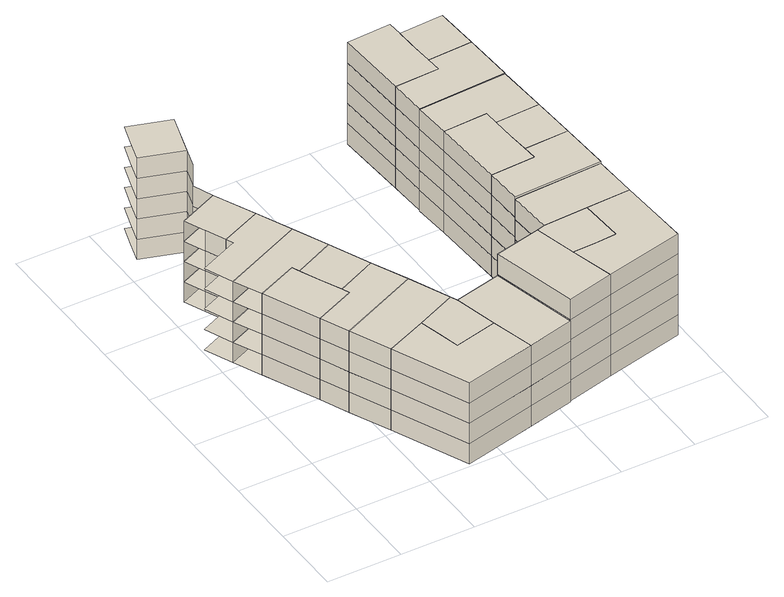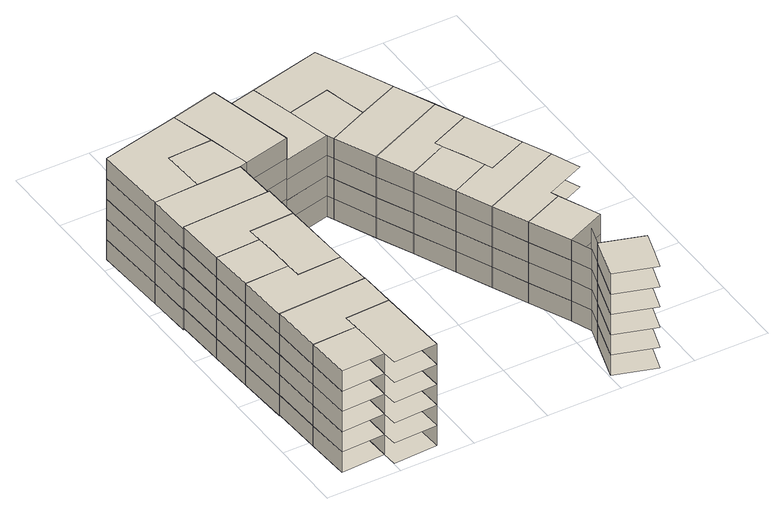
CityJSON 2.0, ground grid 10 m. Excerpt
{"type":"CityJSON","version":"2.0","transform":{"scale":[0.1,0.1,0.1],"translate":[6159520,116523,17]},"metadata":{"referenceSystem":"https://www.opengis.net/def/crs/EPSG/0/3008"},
"CityObjects":{
"building1":{"type":"Building","attributes":{"class":"planned building"},"geometry":[{"type":"MultiSurface","lod":"1","boundaries":[[[0,1,2,3]],[[1,4,5,2]],[[4,6,7,5]],[[6,8,9,7]],[[3,2,10,11]],[[2,5,12,10]],[[5,7,13,12]],[[7,9,14,13]],[[11,10,15,16]],[[10,12,17,15]],[[12,13,18,17]],[[13,14,19,18]],[[20,21,1,0]],[[21,22,4,1]],[[22,23,6,4]],[[23,24,8,6]],[[16,15,25,26]],[[15,17,27,25]],[[17,18,28,27]],[[18,19,29,28]],[[30,31,2,3]],[[31,32,5,2]],[[32,33,7,5]],[[33,34,9,7]],[[35,36,37,38]],[[36,39,40,37]],[[39,41,42,40]],[[41,43,44,42]],[[45,46,47,48]],[[46,49,50,47]],[[49,51,52,50]],[[53,48,45,54]],[[55,56,15,16]],[[56,57,17,15]],[[57,58,18,17]],[[58,59,19,18]],[[60,61,45,54]],[[61,62,46,45]],[[62,63,49,46]],[[63,64,51,49]],[[31,2,1,21,65,66,67]],[[32,5,4,22,68,69,70]],[[33,7,6,23,71,72,73]],[[34,9,8,24,74,75,76]],[[77,78,20,0,3,30,79]],[[54,60,80,38,35,81]],[[36,37,82,61,45,83]],[[39,40,84,62,46,85]],[[41,42,86,63,49,87]],[[43,44,88,64,51,89]],[[78,65,21,20]],[[65,68,22,21]],[[68,71,23,22]],[[71,74,24,23]],[[77,66,65,78]],[[66,69,68,65]],[[69,72,71,68]],[[72,75,74,71]],[[90,91,10,11]],[[91,92,12,10]],[[92,93,13,12]],[[93,94,14,13]],[[95,96,97,98]],[[96,99,100,97]],[[99,101,102,100]],[[101,103,104,102]],[[79,67,66,77]],[[67,70,69,66]],[[70,73,72,69]],[[73,76,75,72]],[[35,38,0,20,78,105]],[[65,21,1,37,36,106]],[[68,22,4,40,39,107]],[[71,23,6,42,41,108]],[[74,24,8,44,43,109]],[[30,31,67,79]],[[31,32,70,67]],[[32,33,73,70]],[[33,34,76,73]],[[81,83,45,54]],[[83,85,46,45]],[[85,87,49,46]],[[87,89,51,49]],[[98,53,54,81,95]],[[83,45,48,97,96]],[[85,46,47,100,99]],[[87,49,50,102,101]],[[89,51,52,104,103]],[[79,30,3,11,90,110]],[[91,10,2,31,67,111]],[[92,12,5,32,70,112]],[[93,13,7,33,73,113]],[[94,14,9,34,76,114]],[[115,90,11,16,55]],[[15,10,91,116,56]],[[17,12,92,117,57]],[[18,13,93,118,58]],[[19,14,94,119,59]],[[120,121,122,123]],[[121,124,125,122]],[[124,126,127,125]],[[126,128,129,127]],[[130,131,132,133]],[[131,134,135,132]],[[134,136,137,135]],[[136,138,139,137]],[[138,140,141,139]],[[55,56,121,120]],[[56,57,124,121]],[[57,58,126,124]],[[58,59,128,126]],[[105,106,65,78]],[[106,107,68,65]],[[107,108,71,68]],[[108,109,74,71]],[[123,120,55,16,26,142,143]],[[144,25,15,56,121,122,145]],[[146,27,17,57,124,125,147]],[[148,28,18,58,126,127,149]],[[150,29,19,59,128,129,151]],[[110,111,67,79]],[[111,112,70,67]],[[112,113,73,70]],[[113,114,76,73]],[[78,77,79,110,105]],[[111,67,66,65,106]],[[112,70,69,68,107]],[[113,73,72,71,108]],[[114,76,75,74,109]],[[26,25,144,142]],[[25,27,146,144]],[[27,28,148,146]],[[28,29,150,148]],[[95,96,152,153]],[[96,99,154,152]],[[99,101,155,154]],[[101,103,156,155]],[[81,83,96,95]],[[83,85,99,96]],[[85,87,101,99]],[[87,89,103,101]],[[143,145,122,123]],[[145,147,125,122]],[[147,149,127,125]],[[149,151,129,127]],[[157,158,131,130]],[[158,159,134,131]],[[159,160,136,134]],[[160,161,138,136]],[[161,162,140,138]],[[163,164,133,130,165]],[[166,167,132,131,168]],[[169,170,135,134,171]],[[172,173,137,136,174]],[[175,176,139,138,177]],[[140,141,178,179,180]],[[115,116,56,55]],[[116,117,57,56]],[[117,118,58,57]],[[118,119,59,58]],[[35,36,83,81]],[[36,39,85,83]],[[39,41,87,85]],[[41,43,89,87]],[[105,106,36,35]],[[106,107,39,36]],[[107,108,41,39]],[[108,109,43,41]],[[145,122,121,56,116,181]],[[147,125,124,57,117,182]],[[149,127,126,58,118,183]],[[151,129,128,59,119,184]],[[115,55,120,123,143,185]],[[110,111,106,105]],[[111,112,107,106]],[[112,113,108,107]],[[113,114,109,108]],[[90,91,111,110]],[[91,92,112,111]],[[92,93,113,112]],[[93,94,114,113]],[[130,131,168,165]],[[131,134,171,168]],[[134,136,174,171]],[[136,138,177,174]],[[138,140,180,177]],[[115,116,91,90]],[[116,117,92,91]],[[117,118,93,92]],[[118,119,94,93]],[[143,145,144,142]],[[145,147,146,144]],[[147,149,148,146]],[[149,151,150,148]],[[185,181,145,143]],[[181,182,147,145]],[[182,183,149,147]],[[183,184,151,149]],[[185,181,116,115]],[[181,182,117,116]],[[182,183,118,117]],[[183,184,119,118]],[[143,142,186,187,185]],[[188,189,144,145,181]],[[190,191,146,147,182]],[[192,193,148,149,183]],[[194,195,150,151,184]],[[187,188,181,185]],[[188,190,182,181]],[[190,192,183,182]],[[192,194,184,183]],[[142,144,189,186]],[[144,146,191,189]],[[146,148,193,191]],[[148,150,195,193]],[[196,197,198,199]],[[197,200,201,198]],[[200,202,203,201]],[[202,204,205,203]],[[204,206,207,205]],[[186,189,188,187]],[[189,191,190,188]],[[191,193,192,190]],[[193,195,194,192]],[[208,209,197,196]],[[209,210,200,197]],[[210,211,202,200]],[[211,212,204,202]],[[212,213,206,204]],[[199,198,214,215]],[[198,201,216,214]],[[201,203,217,216]],[[203,205,218,217]],[[205,207,219,218]],[[208,196,199,215,220]],[[209,197,198,214,221]],[[210,200,201,216,222]],[[211,202,203,217,223]],[[212,204,205,218,224]],[[219,207,206,213,225]],[[220,221,214,215]],[[221,222,216,214]],[[222,223,217,216]],[[223,224,218,217]],[[224,225,219,218]],[[208,209,221,220]],[[209,210,222,221]],[[210,211,223,222]],[[211,212,224,223]],[[212,213,225,224]],[[226,227,209,208]],[[227,228,210,209]],[[228,229,211,210]],[[229,230,212,211]],[[230,231,213,212]],[[232,233,221,220]],[[233,234,222,221]],[[234,235,223,222]],[[235,236,224,223]],[[236,237,225,224]],[[238,239,227,226]],[[239,240,228,227]],[[240,241,229,228]],[[241,242,230,229]],[[242,243,231,230]],[[208,220,232,244,245,226]],[[209,221,233,246,247,227]],[[210,222,234,248,249,228]],[[211,223,235,250,251,229]],[[212,224,236,252,253,230]],[[254,255,237,225,213,231]],[[256,257,258,259]],[[257,260,261,258]],[[260,262,263,261]],[[262,264,265,263]],[[264,266,267,265]],[[245,247,227,226]],[[247,249,228,227]],[[249,251,229,228]],[[251,253,230,229]],[[253,254,231,230]],[[244,246,233,232]],[[246,248,234,233]],[[248,250,235,234]],[[250,252,236,235]],[[252,255,237,236]],[[268,269,257,256]],[[269,270,260,257]],[[270,271,262,260]],[[271,272,264,262]],[[272,273,266,264]],[[244,232,220,215,274,275,245]],[[246,233,221,214,276,277,247]],[[248,234,222,216,278,279,249]],[[250,235,223,217,280,281,251]],[[252,236,224,218,282,283,253]],[[284,285,219,225,237,255,254]],[[215,214,276,274]],[[214,216,278,276]],[[216,217,280,278]],[[217,218,282,280]],[[218,219,285,282]],[[286,287,257,256]],[[287,288,260,257]],[[288,289,262,260]],[[289,290,264,262]],[[290,291,266,264]],[[245,247,246,244]],[[247,249,248,246]],[[249,251,250,248]],[[251,253,252,250]],[[253,254,255,252]],[[239,292,277,247,227]],[[240,293,279,249,228]],[[241,294,281,251,229]],[[242,295,283,253,230]],[[243,296,284,254,231]],[[245,275,297,238,226]],[[298,299,269,268]],[[299,300,270,269]],[[300,301,271,270]],[[301,302,272,271]],[[302,303,273,272]],[[297,292,239,238]],[[292,293,240,239]],[[293,294,241,240]],[[294,295,242,241]],[[295,296,243,242]],[[304,305,306,307]],[[305,308,309,306]],[[308,310,311,309]],[[310,312,313,311]],[[312,314,315,313]],[[316,317,269,268]],[[317,318,270,269]],[[318,319,271,270]],[[319,320,272,271]],[[320,321,273,272]],[[287,257,269,317,322,323,324]],[[288,260,270,318,325,326,327]],[[289,262,271,319,328,329,330]],[[290,264,272,320,331,332,333]],[[291,266,273,321,334,335,336]],[[337,338,316,268,256,286,339]],[[275,277,247,245]],[[277,279,249,247]],[[279,281,251,249]],[[281,283,253,251]],[[283,284,254,253]],[[340,341,305,304]],[[341,342,308,305]],[[342,343,310,308]],[[343,344,312,310]],[[344,345,314,312]],[[259,258,346,347]],[[258,261,348,346]],[[261,263,349,348]],[[263,265,350,349]],[[265,267,351,350]],[[339,324,287,286]],[[324,327,288,287]],[[327,330,289,288]],[[330,333,290,289]],[[333,336,291,290]],[[339,286,256,259,347,352]],[[324,287,257,258,346,353]],[[327,288,260,261,348,354]],[[330,289,262,263,349,355]],[[333,290,264,265,350,356]],[[351,267,266,291,336,357]],[[337,323,324,339]],[[323,326,327,324]],[[326,329,330,327]],[[329,332,333,330]],[[332,335,336,333]],[[358,359,305,304]],[[359,360,308,305]],[[360,361,310,308]],[[361,362,312,310]],[[362,363,314,312]],[[338,322,323,337]],[[322,325,326,323]],[[325,328,329,326]],[[328,331,332,329]],[[331,334,335,332]],[[316,317,322,338]],[[317,318,325,322]],[[318,319,328,325]],[[319,320,331,328]],[[320,321,334,331]],[[274,276,277,275]],[[276,278,279,277]],[[278,280,281,279]],[[280,282,283,281]],[[282,285,284,283]],[[364,365,299,298]],[[365,366,300,299]],[[366,367,301,300]],[[367,368,302,301]],[[368,369,303,302]],[[352,353,324,339]],[[353,354,327,324]],[[354,355,330,327]],[[355,356,333,330]],[[356,357,336,333]],[[364,298,268,316,338,370]],[[322,317,269,299,365,371]],[[325,318,270,300,366,372]],[[328,319,271,301,367,373]],[[331,320,272,302,368,374]],[[334,321,273,303,369,375]],[[275,277,292,297]],[[277,279,293,292]],[[279,281,294,293]],[[281,283,295,294]],[[283,284,296,295]],[[338,337,339,352,370]],[[353,324,323,322,371]],[[354,327,326,325,372]],[[355,330,329,328,373]],[[356,333,332,331,374]],[[357,336,335,334,375]],[[370,371,322,338]],[[371,372,325,322]],[[372,373,328,325]],[[373,374,331,328]],[[374,375,334,331]],[[376,377,378,340,304,358,379]],[[359,305,341,380,381,382,383]],[[360,308,342,384,385,386,387]],[[361,310,343,388,389,390,391]],[[362,312,344,392,393,394,395]],[[363,314,345,396,397,398,399]],[[307,306,400,401]],[[306,309,402,400]],[[309,311,403,402]],[[311,313,404,403]],[[313,315,405,404]],[[379,383,359,358]],[[383,387,360,359]],[[387,391,361,360]],[[391,395,362,361]],[[395,399,363,362]],[[379,358,304,307,401,406]],[[400,306,305,359,383,407]],[[402,309,308,360,387,408]],[[403,311,310,361,391,409]],[[404,313,312,362,395,410]],[[405,315,314,363,399,411]],[[376,382,383,379]],[[382,386,387,383]],[[386,390,391,387]],[[390,394,395,391]],[[394,398,399,395]],[[347,346,353,352]],[[346,348,354,353]],[[348,349,355,354]],[[349,350,356,355]],[[350,351,357,356]],[[377,381,382,376]],[[381,385,386,382]],[[385,389,390,386]],[[389,393,394,390]],[[393,397,398,394]],[[352,353,371,370]],[[353,354,372,371]],[[354,355,373,372]],[[355,356,374,373]],[[356,357,375,374]],[[406,407,383,379]],[[407,408,387,383]],[[408,409,391,387]],[[409,410,395,391]],[[410,411,399,395]],[[370,371,365,364]],[[371,372,366,365]],[[372,373,367,366]],[[373,374,368,367]],[[374,375,369,368]],[[377,376,379,406,412]],[[407,383,382,381,413]],[[408,387,386,385,414]],[[409,391,390,389,415]],[[410,395,394,393,416]],[[411,399,398,397,417]],[[401,400,407,406]],[[400,402,408,407]],[[402,403,409,408]],[[403,404,410,409]],[[404,405,411,410]],[[406,407,413,412]],[[407,408,414,413]],[[408,409,415,414]],[[409,410,416,415]],[[410,411,417,416]]]}]}
},
"vertices":[
[37,273,10],[37,273,40],[70,198,40],[70,198,10],[37,273,70],[70,198,70],[37,273,100],[70,198,100],[37,273,130],[70,198,130],[87,160,40],[87,160,10],[87,160,70],[87,160,100],[87,160,130],[111,106,40],[111,106,10],[111,106,70],[111,106,100],[111,106,130],[92,297,10],[92,297,40],[92,297,70],[92,297,100],[92,297,130],[156,4,40],[156,4,10],[156,4,70],[156,4,100],[156,4,130],[125,222,10],[125,222,40],[125,222,70],[125,222,100],[125,222,130],[130,359,10],[130,359,40],[20,310,40],[20,310,10],[130,359,70],[20,310,70],[130,359,100],[20,310,100],[130,359,130],[20,310,130],[54,382,40],[54,382,70],[42,409,70],[42,409,40],[54,382,100],[42,409,100],[54,382,130],[42,409,130],[42,409,10],[54,382,10],[167,130,10],[167,130,40],[167,130,70],[167,130,100],[167,130,130],[58,372,10],[58,372,40],[58,372,70],[58,372,100],[58,372,130],[96,287,40],[108,260,40],[121,232,40],[96,287,70],[108,260,70],[121,232,70],[96,287,100],[108,260,100],[121,232,100],[96,287,130],[108,260,130],[121,232,130],[108,260,10],[96,287,10],[121,232,10],[4,348,10],[109,406,10],[4,348,40],[109,406,40],[4,348,70],[109,406,70],[4,348,100],[109,406,100],[4,348,130],[109,406,130],[197,209,10],[197,209,40],[197,209,70],[197,209,100],[197,209,130],[84,461,10],[84,461,40],[30,437,40],[30,437,10],[84,461,70],[30,437,70],[84,461,100],[30,437,100],[84,461,130],[30,437,130],[151,312,10],[151,312,40],[151,312,70],[151,312,100],[151,312,130],[175,257,10],[175,257,40],[175,257,70],[175,257,100],[175,257,130],[221,154,10],[221,154,40],[221,154,70],[221,154,100],[221,154,130],[174,101,10],[174,101,40],[181,72,40],[181,72,10],[174,101,70],[181,72,70],[174,101,100],[181,72,100],[174,101,130],[181,72,130],[81,515,11],[81,515,41],[24,533,41],[24,533,11],[81,515,71],[24,533,71],[81,515,101],[24,533,101],[81,515,131],[24,533,131],[81,515,161],[24,533,161],[254,28,10],[239,86,10],[254,28,40],[239,86,40],[254,28,70],[239,86,70],[254,28,100],[239,86,100],[254,28,130],[239,86,130],[73,488,40],[73,488,10],[73,488,70],[73,488,100],[73,488,130],[73,488,11],[73,488,41],[73,488,71],[73,488,101],[73,488,131],[73,488,161],[42,591,11],[33,562,11],[99,573,11],[42,591,41],[33,562,41],[99,573,41],[42,591,71],[33,562,71],[99,573,71],[42,591,101],[33,562,101],[99,573,101],[42,591,131],[33,562,131],[99,573,131],[33,562,161],[42,591,161],[99,573,161],[225,145,40],[225,145,70],[225,145,100],[225,145,130],[225,145,10],[317,43,10],[289,160,10],[289,160,40],[317,43,40],[289,160,70],[317,43,70],[289,160,100],[317,43,100],[289,160,130],[317,43,130],[289,160,12],[289,160,42],[317,43,42],[317,43,12],[289,160,72],[317,43,72],[289,160,102],[317,43,102],[289,160,132],[317,43,132],[289,160,162],[317,43,162],[352,175,12],[352,175,42],[352,175,72],[352,175,102],[352,175,132],[352,175,162],[381,59,42],[381,59,12],[381,59,72],[381,59,102],[381,59,132],[381,59,162],[366,118,12],[366,118,42],[366,118,72],[366,118,102],[366,118,132],[366,118,162],[363,178,12],[363,178,42],[363,178,72],[363,178,102],[363,178,132],[363,178,162],[396,119,12],[396,119,42],[396,119,72],[396,119,102],[396,119,132],[396,119,162],[360,238,12],[360,238,42],[360,238,72],[360,238,102],[360,238,132],[360,238,162],[426,121,12],[423,181,12],[426,121,42],[423,181,42],[426,121,72],[423,181,72],[426,121,102],[423,181,102],[426,121,132],[423,181,132],[423,181,162],[426,121,162],[358,288,15],[358,288,45],[360,238,45],[360,238,15],[358,288,75],[360,238,75],[358,288,105],[360,238,105],[358,288,135],[360,238,135],[358,288,165],[360,238,165],[353,387,15],[353,387,45],[353,387,75],[353,387,105],[353,387,135],[353,387,165],[488,84,12],[483,184,12],[488,84,42],[483,184,42],[488,84,72],[483,184,72],[488,84,102],[483,184,102],[488,84,132],[483,184,132],[483,184,162],[488,84,162],[418,291,15],[418,291,45],[418,291,75],[418,291,105],[418,291,135],[418,291,165],[480,244,42],[480,244,72],[480,244,102],[480,244,132],[480,244,162],[480,244,12],[350,437,15],[350,437,45],[350,437,75],[350,437,105],[350,437,135],[350,437,165],[348,487,16],[348,487,46],[350,437,46],[350,437,16],[348,487,76],[350,437,76],[348,487,106],[350,437,106],[348,487,136],[350,437,136],[348,487,166],[350,437,166],[413,390,15],[413,390,45],[413,390,75],[413,390,105],[413,390,135],[413,390,165],[414,370,45],[415,340,45],[417,310,45],[414,370,75],[415,340,75],[417,310,75],[414,370,105],[415,340,105],[417,310,105],[414,370,135],[415,340,135],[417,310,135],[414,370,165],[415,340,165],[417,310,165],[415,340,15],[414,370,15],[417,310,15],[343,587,16],[343,587,46],[343,587,76],[343,587,106],[343,587,136],[343,587,166],[480,244,45],[480,244,15],[480,244,75],[480,244,105],[480,244,135],[480,244,165],[477,313,15],[477,313,45],[477,313,75],[477,313,105],[477,313,135],[477,313,165],[408,490,16],[408,490,46],[408,490,76],[408,490,106],[408,490,136],[408,490,166],[470,443,15],[470,443,45],[470,443,75],[470,443,105],[470,443,135],[470,443,165],[474,373,15],[474,373,45],[474,373,75],[474,373,105],[474,373,135],[474,373,165],[405,540,16],[404,570,16],[403,590,16],[407,510,16],[403,590,46],[404,570,46],[405,540,46],[407,510,46],[403,590,76],[404,570,76],[405,540,76],[407,510,76],[403,590,106],[404,570,106],[405,540,106],[407,510,106],[403,590,136],[404,570,136],[405,540,136],[407,510,136],[403,590,166],[404,570,166],[405,540,166],[407,510,166],[470,443,46],[470,443,16],[470,443,76],[470,443,106],[470,443,136],[470,443,166],[467,513,16],[467,513,46],[467,513,76],[467,513,106],[467,513,136],[467,513,166],[464,573,16],[464,573,46],[464,573,76],[464,573,106],[464,573,136],[464,573,166]
]}
